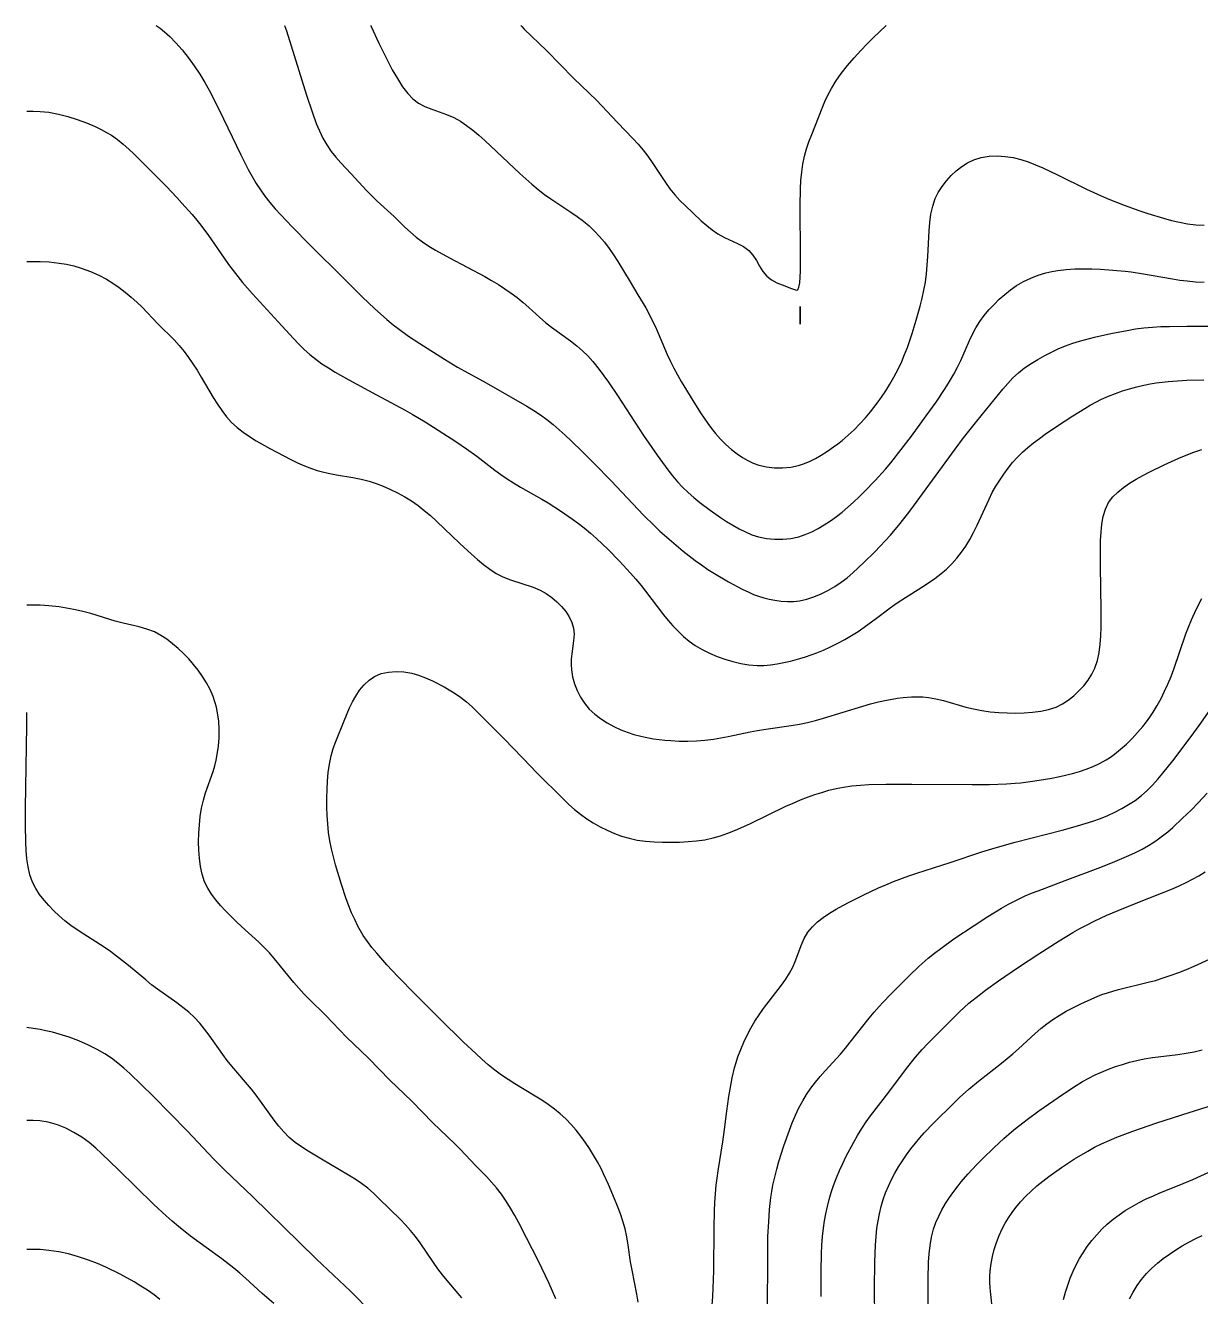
# Model space of a CAD drawing. Header units: metres. Extents: x 560466 to 562029, y 8123360 to 8125060.
# Drawn here: x 560478.4 to 560820.4, y 8124690.1 to 8125060 of the extents above; entities that cross this region are included whole.
import ezdxf

# ---------------------------------------------------------------- set-up
doc = ezdxf.new("R2010")
doc.units = ezdxf.units.M
doc.header["$MEASUREMENT"] = 0
doc.layers.add('Unknown_Line_Type', color=7, linetype='Continuous')

msp = doc.modelspace()

# ---------------------------------------------------------------- linework, layer by layer
at = {"layer": 'Unknown_Line_Type', "color": 18, "true_color": 0x000000}
for points in [[(560516.34, 8125060, 4105), (560516.71, 8125059.83, 4105), (560517.6, 8125059.2, 4105), (560518.89, 8125058.16, 4105), (560520.47, 8125056.73, 4105), (560522.2, 8125054.95, 4105), (560524.01, 8125052.89, 4105), (560525.81, 8125050.63, 4105), (560527.55, 8125048.25, 4105), (560529.2, 8125045.77, 4105), (560530.65, 8125043.37, 4105), (560531.86, 8125041.17, 4105), (560532.92, 8125039.1, 4105), (560536.03, 8125032.85, 4105), (560541.11, 8125022.38, 4105), (560543.23, 8125018.1, 4105), (560544.35, 8125016, 4105), (560545.56, 8125013.96, 4105), (560546.77, 8125012.12, 4105), (560548.07, 8125010.34, 4105), (560549.55, 8125008.48, 4105), (560551.11, 8125006.67, 4105), (560552.72, 8125004.89, 4105), (560556.03, 8125001.41, 4105), (560561.11, 8124996.26, 4105), (560571.36, 8124986.04, 4105), (560576.52, 8124980.96, 4105), (560580, 8124977.64, 4105), (560583.57, 8124974.43, 4105), (560585.42, 8124972.9, 4105), (560586.89, 8124971.76, 4105), (560589.92, 8124969.58, 4105), (560593.19, 8124967.41, 4105), (560600.39, 8124962.84, 4105), (560604.15, 8124960.54, 4105), (560606.23, 8124959.38, 4105), (560612.53, 8124955.99, 4105), (560624.3, 8124949.19, 4105), (560626.32, 8124947.97, 4105), (560628.3, 8124946.68, 4105), (560630.17, 8124945.31, 4105), (560631.97, 8124943.85, 4105), (560633.74, 8124942.33, 4105), (560635.47, 8124940.76, 4105), (560637.17, 8124939.15, 4105), (560640.54, 8124935.87, 4105), (560643.87, 8124932.53, 4105), (560648.81, 8124927.47, 4105), (560658.29, 8124917.51, 4105), (560661.44, 8124914.38, 4105), (560663.06, 8124912.86, 4105), (560666.37, 8124909.9, 4105), (560669.78, 8124907.03, 4105), (560671.52, 8124905.64, 4105), (560673.29, 8124904.3, 4105), (560675.14, 8124902.98, 4105), (560677.02, 8124901.7, 4105), (560678.94, 8124900.48, 4105), (560682.95, 8124898.11, 4105), (560686.93, 8124895.96, 4105), (560688.9, 8124895.02, 4105), (560690.29, 8124894.42, 4105), (560691.71, 8124893.9, 4105), (560693.27, 8124893.42, 4105), (560694.85, 8124893.03, 4105), (560696.45, 8124892.71, 4105), (560698.36, 8124892.46, 4105), (560700.12, 8124892.35, 4105), (560701.88, 8124892.38, 4105), (560703.62, 8124892.56, 4105), (560705.77, 8124893.01, 4105), (560707.87, 8124893.69, 4105), (560709.93, 8124894.53, 4105), (560711.94, 8124895.53, 4105), (560713.9, 8124896.67, 4105), (560715.78, 8124897.94, 4105), (560717.5, 8124899.27, 4105), (560719.15, 8124900.7, 4105), (560722.37, 8124903.72, 4105), (560725.54, 8124906.82, 4105), (560727.1, 8124908.41, 4105), (560728.63, 8124910.02, 4105), (560730.12, 8124911.67, 4105), (560732.98, 8124915.07, 4105), (560735.73, 8124918.63, 4105), (560748.91, 8124936.65, 4105), (560751.42, 8124939.99, 4105), (560755.22, 8124944.8, 4105), (560762.82, 8124954.1, 4105), (560764.26, 8124955.8, 4105), (560765.75, 8124957.42, 4105), (560767.34, 8124958.92, 4105), (560769.14, 8124960.34, 4105), (560771.06, 8124961.62, 4105), (560773.05, 8124962.81, 4105), (560775.09, 8124963.94, 4105), (560777.01, 8124964.95, 4105), (560778.97, 8124965.89, 4105), (560781.06, 8124966.79, 4105), (560783.19, 8124967.56, 4105), (560785.14, 8124968.14, 4105), (560789.47, 8124969.24, 4105), (560794.23, 8124970.31, 4105), (560799.02, 8124971.26, 4105), (560801.44, 8124971.65, 4105), (560803.86, 8124971.97, 4105), (560806.34, 8124972.19, 4105), (560808.83, 8124972.34, 4105), (560811.32, 8124972.42, 4105), (560816.33, 8124972.49, 4105), (560826.36, 8124972.47, 4105)], [(560553.84, 8125060, 4100), (560554.37, 8125058.43, 4100), (560560.21, 8125039.74, 4100), (560561.82, 8125034.83, 4100), (560563.04, 8125031.49, 4100), (560563.95, 8125029.33, 4100), (560564.97, 8125027.23, 4100), (560566.1, 8125025.22, 4100), (560567.39, 8125023.31, 4100), (560568.73, 8125021.62, 4100), (560570.18, 8125020.01, 4100), (560573.19, 8125016.84, 4100), (560577.67, 8125011.98, 4100), (560579.21, 8125010.4, 4100), (560580.8, 8125008.86, 4100), (560585.68, 8125004.37, 4100), (560588.84, 8125001.32, 4100), (560590.45, 8124999.83, 4100), (560592.12, 8124998.41, 4100), (560593.93, 8124997.05, 4100), (560595.83, 8124995.79, 4100), (560597.78, 8124994.6, 4100), (560601.81, 8124992.35, 4100), (560612.06, 8124986.91, 4100), (560614.07, 8124985.77, 4100), (560616.05, 8124984.58, 4100), (560617.93, 8124983.38, 4100), (560619.75, 8124982.11, 4100), (560621.53, 8124980.79, 4100), (560623.24, 8124979.41, 4100), (560624.89, 8124977.95, 4100), (560628.12, 8124974.99, 4100), (560629.77, 8124973.56, 4100), (560631.54, 8124972.16, 4100), (560637.03, 8124968.16, 4100), (560638.82, 8124966.78, 4100), (560640.53, 8124965.32, 4100), (560642.07, 8124963.81, 4100), (560643.51, 8124962.2, 4100), (560645.41, 8124959.83, 4100), (560646.76, 8124958, 4100), (560648.08, 8124956.13, 4100), (560650.67, 8124952.32, 4100), (560658.31, 8124940.7, 4100), (560662.22, 8124934.95, 4100), (560665.31, 8124930.7, 4100), (560666.72, 8124928.9, 4100), (560668.15, 8124927.21, 4100), (560669.65, 8124925.6, 4100), (560671.24, 8124924.05, 4100), (560672.89, 8124922.59, 4100), (560674.66, 8124921.15, 4100), (560677.66, 8124918.88, 4100), (560680.63, 8124916.8, 4100), (560682.42, 8124915.64, 4100), (560684.23, 8124914.54, 4100), (560686.07, 8124913.51, 4100), (560687.94, 8124912.58, 4100), (560689.83, 8124911.78, 4100), (560691.77, 8124911.15, 4100), (560694.08, 8124910.67, 4100), (560696.42, 8124910.44, 4100), (560698.78, 8124910.44, 4100), (560701.12, 8124910.68, 4100), (560703.42, 8124911.17, 4100), (560705.34, 8124911.81, 4100), (560707.22, 8124912.63, 4100), (560709.06, 8124913.59, 4100), (560710.87, 8124914.65, 4100), (560712.64, 8124915.81, 4100), (560714.38, 8124917.04, 4100), (560716.07, 8124918.34, 4100), (560717.76, 8124919.76, 4100), (560719.41, 8124921.24, 4100), (560721.03, 8124922.77, 4100), (560722.61, 8124924.33, 4100), (560725.7, 8124927.53, 4100), (560728.67, 8124930.84, 4100), (560730.23, 8124932.72, 4100), (560733.27, 8124936.55, 4100), (560736.23, 8124940.44, 4100), (560740.56, 8124946.34, 4100), (560743.38, 8124950.31, 4100), (560746.07, 8124954.34, 4100), (560747.35, 8124956.38, 4100), (560748.56, 8124958.46, 4100), (560749.68, 8124960.58, 4100), (560750.58, 8124962.49, 4100), (560753.1, 8124968.3, 4100), (560754, 8124970.19, 4100), (560755, 8124972.02, 4100), (560756.16, 8124973.82, 4100), (560757.43, 8124975.54, 4100), (560758.8, 8124977.2, 4100), (560760.26, 8124978.78, 4100), (560761.79, 8124980.3, 4100), (560763.39, 8124981.73, 4100), (560765.07, 8124983.07, 4100), (560766.82, 8124984.28, 4100), (560768.84, 8124985.43, 4100), (560770.94, 8124986.43, 4100), (560773.12, 8124987.27, 4100), (560775.35, 8124987.95, 4100), (560777.07, 8124988.35, 4100), (560778.82, 8124988.66, 4100), (560781.26, 8124988.95, 4100), (560783.73, 8124989.12, 4100), (560786.22, 8124989.18, 4100), (560788.71, 8124989.16, 4100), (560791.21, 8124989.06, 4100), (560794.82, 8124988.8, 4100), (560798.39, 8124988.46, 4100), (560800.16, 8124988.25, 4100), (560803.73, 8124987.74, 4100), (560812.2, 8124986.23, 4100), (560814.32, 8124985.89, 4100), (560816.44, 8124985.62, 4100), (560818.91, 8124985.4, 4100), (560821.39, 8124985.28, 4100)], [(560578.84, 8125060, 4095), (560579.04, 8125059.64, 4095), (560581.26, 8125054.81, 4095), (560583.73, 8125049.78, 4095), (560585.15, 8125047.12, 4095), (560586.64, 8125044.54, 4095), (560588.15, 8125042.17, 4095), (560589.67, 8125040.16, 4095), (560591.16, 8125038.62, 4095), (560592.76, 8125037.41, 4095), (560594.67, 8125036.41, 4095), (560596.72, 8125035.6, 4095), (560600.98, 8125034.11, 4095), (560603.07, 8125033.2, 4095), (560604.97, 8125032.13, 4095), (560606.8, 8125030.89, 4095), (560608.59, 8125029.52, 4095), (560610.35, 8125028.06, 4095), (560612.07, 8125026.53, 4095), (560615.49, 8125023.35, 4095), (560622.31, 8125016.89, 4095), (560625.81, 8125013.76, 4095), (560627.61, 8125012.27, 4095), (560629.46, 8125010.84, 4095), (560631.34, 8125009.51, 4095), (560637.09, 8125005.7, 4095), (560638.98, 8125004.4, 4095), (560640.8, 8125003.03, 4095), (560642.44, 8125001.63, 4095), (560644.01, 8125000.15, 4095), (560645.49, 8124998.58, 4095), (560646.88, 8124996.94, 4095), (560648.25, 8124995.11, 4095), (560649.53, 8124993.22, 4095), (560650.76, 8124991.27, 4095), (560654.34, 8124985.34, 4095), (560656.66, 8124981.58, 4095), (560658.91, 8124977.77, 4095), (560659.89, 8124975.96, 4095), (560660.82, 8124974.12, 4095), (560661.71, 8124972.26, 4095), (560665.19, 8124964.22, 4095), (560666.1, 8124962.23, 4095), (560667.06, 8124960.26, 4095), (560668.11, 8124958.31, 4095), (560669.21, 8124956.39, 4095), (560672.6, 8124950.81, 4095), (560674.81, 8124947.28, 4095), (560676.94, 8124944.18, 4095), (560678.07, 8124942.69, 4095), (560679.25, 8124941.24, 4095), (560680.71, 8124939.61, 4095), (560682.25, 8124938.06, 4095), (560683.86, 8124936.62, 4095), (560685.54, 8124935.3, 4095), (560687.03, 8124934.29, 4095), (560688.58, 8124933.4, 4095), (560690.18, 8124932.64, 4095), (560691.82, 8124932.03, 4095), (560694.09, 8124931.5, 4095), (560696.41, 8124931.23, 4095), (560698.75, 8124931.22, 4095), (560701.09, 8124931.44, 4095), (560703.39, 8124931.93, 4095), (560705.08, 8124932.49, 4095), (560706.73, 8124933.19, 4095), (560708.36, 8124934, 4095), (560709.95, 8124934.91, 4095), (560711.8, 8124936.08, 4095), (560713.6, 8124937.33, 4095), (560714.85, 8124938.25, 4095), (560716.06, 8124939.2, 4095), (560717.85, 8124940.72, 4095), (560719.58, 8124942.33, 4095), (560721.23, 8124944.01, 4095), (560722.83, 8124945.75, 4095), (560724.34, 8124947.55, 4095), (560726.22, 8124950.02, 4095), (560727.5, 8124951.84, 4095), (560728.74, 8124953.68, 4095), (560729.95, 8124955.62, 4095), (560731.1, 8124957.59, 4095), (560732.48, 8124960.19, 4095), (560733.41, 8124962.17, 4095), (560734.26, 8124964.18, 4095), (560735.05, 8124966.23, 4095), (560736.47, 8124970.38, 4095), (560737.62, 8124974.22, 4095), (560738.73, 8124978.28, 4095), (560739.33, 8124980.6, 4095), (560739.86, 8124982.93, 4095), (560740.3, 8124985.28, 4095), (560740.62, 8124987.75, 4095), (560740.84, 8124990.24, 4095), (560740.99, 8124992.74, 4095), (560741.38, 8125000.22, 4095), (560741.59, 8125002.67, 4095), (560741.92, 8125005.06, 4095), (560742.41, 8125007.38, 4095), (560743.15, 8125009.59, 4095), (560744.04, 8125011.42, 4095), (560745.14, 8125013.15, 4095), (560746.4, 8125014.77, 4095), (560747.79, 8125016.29, 4095), (560749.29, 8125017.69, 4095), (560750.89, 8125018.95, 4095), (560752.58, 8125020.04, 4095), (560754.38, 8125020.9, 4095), (560756.54, 8125021.56, 4095), (560758.81, 8125021.92, 4095), (560761.13, 8125022.03, 4095), (560763.49, 8125021.9, 4095), (560765.85, 8125021.55, 4095), (560768.02, 8125020.99, 4095), (560770.19, 8125020.27, 4095), (560772.33, 8125019.44, 4095), (560774.47, 8125018.51, 4095), (560778.71, 8125016.51, 4095), (560787.18, 8125012.36, 4095), (560791.45, 8125010.39, 4095), (560793.68, 8125009.45, 4095), (560798.18, 8125007.69, 4095), (560802.71, 8125006.06, 4095), (560804.99, 8125005.29, 4095), (560809.57, 8125003.87, 4095), (560811.88, 8125003.24, 4095), (560814.19, 8125002.71, 4095), (560816.52, 8125002.28, 4095), (560818.97, 8125002, 4095), (560821.42, 8125001.86, 4095)], [(560622.59, 8125060, 4090), (560622.82, 8125059.7, 4090), (560623.55, 8125058.92, 4090), (560630, 8125052.69, 4090), (560638.04, 8125044.53, 4090), (560644.59, 8125038.2, 4090), (560650.69, 8125031.79, 4090), (560655.29, 8125027.04, 4090), (560656.76, 8125025.4, 4090), (560658.16, 8125023.7, 4090), (560659.49, 8125021.94, 4090), (560660.8, 8125020.06, 4090), (560664.63, 8125014.33, 4090), (560665.96, 8125012.48, 4090), (560667.37, 8125010.71, 4090), (560668.83, 8125009.09, 4090), (560670.37, 8125007.55, 4090), (560675.09, 8125003.14, 4090), (560676.66, 8125001.76, 4090), (560678.26, 8125000.47, 4090), (560679.91, 8124999.34, 4090), (560681.81, 8124998.31, 4090), (560685.63, 8124996.57, 4090), (560687.37, 8124995.63, 4090), (560688.88, 8124994.51, 4090), (560690.09, 8124993.11, 4090), (560691.1, 8124991.54, 4090), (560692.03, 8124989.9, 4090), (560693, 8124988.34, 4090), (560694.14, 8124986.98, 4090), (560695.52, 8124985.92, 4090), (560697.06, 8124985.1, 4090), (560698.63, 8124984.46, 4090), (560701.37, 8124983.45, 4090), (560702.16, 8124983.1, 4090), (560702.74, 8124982.92, 4090), (560703.17, 8124983.07, 4090), (560703.51, 8124983.81, 4090), (560703.73, 8124985.06, 4090), (560703.86, 8124986.7, 4090), (560703.93, 8124988.61, 4090), (560703.97, 8124992.95, 4090), (560703.87, 8125007.53, 4090), (560703.97, 8125012.44, 4090), (560704.09, 8125014.88, 4090), (560704.3, 8125017.29, 4090), (560704.62, 8125019.66, 4090), (560705.09, 8125021.99, 4090), (560705.7, 8125024.09, 4090), (560706.42, 8125026.16, 4090), (560707.22, 8125028.22, 4090), (560710.26, 8125035.95, 4090), (560711.05, 8125037.82, 4090), (560711.9, 8125039.66, 4090), (560712.93, 8125041.64, 4090), (560714.24, 8125043.75, 4090), (560715.83, 8125046.01, 4090), (560717.63, 8125048.31, 4090), (560719.53, 8125050.54, 4090), (560721.47, 8125052.67, 4090), (560723.37, 8125054.65, 4090), (560725.11, 8125056.4, 4090), (560728.84, 8125060, 4090)], [(560478.84, 8125035, 4110), (560479.33, 8125035.04, 4110), (560480.66, 8125035.05, 4110), (560482.67, 8125034.96, 4110), (560485.19, 8125034.71, 4110), (560488.04, 8125034.22, 4110), (560490.75, 8125033.54, 4110), (560493.49, 8125032.66, 4110), (560496.16, 8125031.64, 4110), (560498.68, 8125030.55, 4110), (560500.44, 8125029.72, 4110), (560502, 8125028.88, 4110), (560503.42, 8125028.02, 4110), (560505.2, 8125026.79, 4110), (560506.9, 8125025.44, 4110), (560508.52, 8125024, 4110), (560510.1, 8125022.49, 4110), (560516.37, 8125016.27, 4110), (560519.46, 8125013.15, 4110), (560522.47, 8125009.95, 4110), (560523.96, 8125008.3, 4110), (560526.89, 8125004.99, 4110), (560528.31, 8125003.3, 4110), (560529.47, 8125001.85, 4110), (560531.68, 8124998.85, 4110), (560536.21, 8124992.22, 4110), (560537.5, 8124990.43, 4110), (560540.21, 8124986.92, 4110), (560541.61, 8124985.21, 4110), (560544.51, 8124981.89, 4110), (560551.96, 8124973.78, 4110), (560556.41, 8124968.84, 4110), (560557.93, 8124967.23, 4110), (560559.51, 8124965.69, 4110), (560561.18, 8124964.23, 4110), (560562.91, 8124962.86, 4110), (560564.71, 8124961.56, 4110), (560566.57, 8124960.33, 4110), (560568.53, 8124959.12, 4110), (560572.55, 8124956.83, 4110), (560580.61, 8124952.45, 4110), (560588.91, 8124948.06, 4110), (560590.99, 8124946.9, 4110), (560594.76, 8124944.61, 4110), (560603.68, 8124938.91, 4110), (560606.77, 8124936.82, 4110), (560609.79, 8124934.63, 4110), (560614.99, 8124930.61, 4110), (560616.74, 8124929.31, 4110), (560618.55, 8124928.04, 4110), (560620.4, 8124926.84, 4110), (560622.44, 8124925.62, 4110), (560628.67, 8124922.13, 4110), (560630.51, 8124921.04, 4110), (560634.12, 8124918.76, 4110), (560637.63, 8124916.34, 4110), (560639.35, 8124915.08, 4110), (560641.03, 8124913.76, 4110), (560642.82, 8124912.25, 4110), (560644.57, 8124910.68, 4110), (560647.98, 8124907.44, 4110), (560651.28, 8124904.08, 4110), (560654.49, 8124900.61, 4110), (560656.04, 8124898.84, 4110), (560657.55, 8124897.02, 4110), (560658.88, 8124895.34, 4110), (560664.09, 8124888.51, 4110), (560665.43, 8124886.85, 4110), (560666.82, 8124885.24, 4110), (560668.32, 8124883.67, 4110), (560669.89, 8124882.18, 4110), (560671.54, 8124880.8, 4110), (560673.28, 8124879.55, 4110), (560675.34, 8124878.33, 4110), (560677.49, 8124877.27, 4110), (560679.71, 8124876.34, 4110), (560681.98, 8124875.53, 4110), (560684.28, 8124874.84, 4110), (560686.61, 8124874.28, 4110), (560688.96, 8124873.89, 4110), (560691.32, 8124873.7, 4110), (560693.26, 8124873.73, 4110), (560695.21, 8124873.91, 4110), (560697.16, 8124874.19, 4110), (560699.1, 8124874.56, 4110), (560701.04, 8124875, 4110), (560703.72, 8124875.71, 4110), (560705.41, 8124876.23, 4110), (560707.08, 8124876.81, 4110), (560708.74, 8124877.43, 4110), (560710.61, 8124878.19, 4110), (560712.72, 8124879.14, 4110), (560714.8, 8124880.18, 4110), (560716.83, 8124881.29, 4110), (560718.83, 8124882.47, 4110), (560720.69, 8124883.66, 4110), (560722.51, 8124884.91, 4110), (560726.11, 8124887.54, 4110), (560729.64, 8124890.22, 4110), (560731.51, 8124891.54, 4110), (560733.44, 8124892.79, 4110), (560739.29, 8124896.47, 4110), (560741.21, 8124897.73, 4110), (560743.02, 8124899.01, 4110), (560744.76, 8124900.36, 4110), (560746.43, 8124901.78, 4110), (560748, 8124903.3, 4110), (560749.46, 8124904.94, 4110), (560750.8, 8124906.67, 4110), (560752.04, 8124908.48, 4110), (560753.19, 8124910.37, 4110), (560754.31, 8124912.45, 4110), (560755.36, 8124914.58, 4110), (560758.81, 8124922.16, 4110), (560759.77, 8124924.04, 4110), (560760.81, 8124925.88, 4110), (560761.92, 8124927.68, 4110), (560763.09, 8124929.44, 4110), (560764.33, 8124931.14, 4110), (560765.65, 8124932.78, 4110), (560767.05, 8124934.34, 4110), (560768.55, 8124935.81, 4110), (560770.14, 8124937.2, 4110), (560771.78, 8124938.54, 4110), (560773.47, 8124939.83, 4110), (560775.19, 8124941.08, 4110), (560778.71, 8124943.5, 4110), (560783.17, 8124946.4, 4110), (560786.64, 8124948.55, 4110), (560788.26, 8124949.48, 4110), (560789.9, 8124950.37, 4110), (560791.56, 8124951.2, 4110), (560793.55, 8124952.08, 4110), (560795.57, 8124952.89, 4110), (560797.61, 8124953.62, 4110), (560799.69, 8124954.27, 4110), (560801.78, 8124954.86, 4110), (560803.9, 8124955.35, 4110), (560805.66, 8124955.7, 4110), (560807.43, 8124955.97, 4110), (560810.96, 8124956.37, 4110), (560816.32, 8124956.72, 4110), (560821.32, 8124956.85, 4110)], [(560478.84, 8124991.25, 4115), (560480.66, 8124991.31, 4115), (560482.71, 8124991.29, 4115), (560485.28, 8124991.15, 4115), (560488.2, 8124990.83, 4115), (560490.33, 8124990.47, 4115), (560492.49, 8124989.99, 4115), (560494.63, 8124989.39, 4115), (560497.32, 8124988.43, 4115), (560499.8, 8124987.33, 4115), (560501.96, 8124986.15, 4115), (560503.84, 8124984.95, 4115), (560505.66, 8124983.68, 4115), (560507.44, 8124982.35, 4115), (560509.16, 8124980.96, 4115), (560510.82, 8124979.5, 4115), (560512.4, 8124977.96, 4115), (560516.99, 8124973.16, 4115), (560521.66, 8124968.45, 4115), (560523.15, 8124966.82, 4115), (560524.56, 8124965.11, 4115), (560525.89, 8124963.34, 4115), (560527.16, 8124961.51, 4115), (560528.37, 8124959.64, 4115), (560529.57, 8124957.67, 4115), (560533.07, 8124951.71, 4115), (560534.28, 8124949.77, 4115), (560535.54, 8124947.9, 4115), (560536.89, 8124946.12, 4115), (560538.37, 8124944.47, 4115), (560540, 8124942.97, 4115), (560541.77, 8124941.6, 4115), (560543.63, 8124940.33, 4115), (560545.55, 8124939.12, 4115), (560549.54, 8124936.86, 4115), (560555.6, 8124933.7, 4115), (560557.6, 8124932.73, 4115), (560559.62, 8124931.83, 4115), (560561.67, 8124931.03, 4115), (560563.26, 8124930.5, 4115), (560564.88, 8124930.05, 4115), (560566.51, 8124929.66, 4115), (560568.91, 8124929.19, 4115), (560573.72, 8124928.4, 4115), (560576.1, 8124927.94, 4115), (560578.44, 8124927.35, 4115), (560580.48, 8124926.68, 4115), (560582.48, 8124925.89, 4115), (560584.62, 8124924.96, 4115), (560586.73, 8124923.95, 4115), (560588.79, 8124922.84, 4115), (560590.79, 8124921.62, 4115), (560592.67, 8124920.29, 4115), (560594.48, 8124918.85, 4115), (560596.25, 8124917.33, 4115), (560597.99, 8124915.76, 4115), (560604.79, 8124909.27, 4115), (560608.22, 8124906.08, 4115), (560609.96, 8124904.56, 4115), (560611.73, 8124903.11, 4115), (560613.55, 8124901.76, 4115), (560615.42, 8124900.54, 4115), (560617.36, 8124899.51, 4115), (560619.52, 8124898.63, 4115), (560626.13, 8124896.51, 4115), (560628.23, 8124895.63, 4115), (560629.96, 8124894.66, 4115), (560631.58, 8124893.52, 4115), (560633.08, 8124892.25, 4115), (560634.44, 8124890.88, 4115), (560635.65, 8124889.41, 4115), (560636.67, 8124887.87, 4115), (560637.45, 8124886.26, 4115), (560637.92, 8124884.58, 4115), (560638.05, 8124882.79, 4115), (560637.92, 8124880.94, 4115), (560637.39, 8124877.08, 4115), (560637.25, 8124875.56, 4115), (560637.21, 8124874.03, 4115), (560637.28, 8124872.49, 4115), (560637.62, 8124870.42, 4115), (560638.2, 8124868.39, 4115), (560638.99, 8124866.41, 4115), (560639.97, 8124864.51, 4115), (560641.13, 8124862.71, 4115), (560642.49, 8124861.05, 4115), (560644.06, 8124859.57, 4115), (560645.8, 8124858.25, 4115), (560647.68, 8124857.06, 4115), (560649.65, 8124855.98, 4115), (560651.7, 8124855.03, 4115), (560653.82, 8124854.2, 4115), (560655.43, 8124853.67, 4115), (560657.06, 8124853.22, 4115), (560658.72, 8124852.84, 4115), (560661.16, 8124852.41, 4115), (560664.49, 8124851.99, 4115), (560666.17, 8124851.85, 4115), (560668.67, 8124851.73, 4115), (560671.16, 8124851.72, 4115), (560673.65, 8124851.8, 4115), (560676.14, 8124851.98, 4115), (560678.6, 8124852.27, 4115), (560680.76, 8124852.63, 4115), (560682.9, 8124853.05, 4115), (560689.31, 8124854.43, 4115), (560691.45, 8124854.84, 4115), (560693.9, 8124855.22, 4115), (560701.26, 8124856.23, 4115), (560703.7, 8124856.66, 4115), (560706.03, 8124857.16, 4115), (560708.33, 8124857.74, 4115), (560710.63, 8124858.37, 4115), (560722.07, 8124861.87, 4115), (560724.36, 8124862.52, 4115), (560726.65, 8124863.12, 4115), (560728.96, 8124863.65, 4115), (560730.58, 8124863.95, 4115), (560732.22, 8124864.2, 4115), (560733.85, 8124864.4, 4115), (560736.25, 8124864.57, 4115), (560737.9, 8124864.61, 4115), (560739.54, 8124864.57, 4115), (560741.17, 8124864.43, 4115), (560743.35, 8124864.06, 4115), (560745.53, 8124863.53, 4115), (560752.07, 8124861.62, 4115), (560754.29, 8124861.06, 4115), (560756.71, 8124860.61, 4115), (560759.15, 8124860.28, 4115), (560761.62, 8124860.06, 4115), (560764.1, 8124859.93, 4115), (560766.57, 8124859.89, 4115), (560769.03, 8124859.94, 4115), (560771.46, 8124860.1, 4115), (560773.84, 8124860.4, 4115), (560776.14, 8124860.88, 4115), (560778.33, 8124861.62, 4115), (560780.14, 8124862.53, 4115), (560781.85, 8124863.64, 4115), (560783.46, 8124864.91, 4115), (560784.96, 8124866.31, 4115), (560786.36, 8124867.83, 4115), (560787.62, 8124869.45, 4115), (560788.72, 8124871.17, 4115), (560789.62, 8124872.99, 4115), (560790.35, 8124875.19, 4115), (560790.84, 8124877.51, 4115), (560791.15, 8124879.9, 4115), (560791.33, 8124882.36, 4115), (560791.42, 8124884.84, 4115), (560791.45, 8124889.89, 4115), (560791.21, 8124902.59, 4115), (560791.2, 8124907.6, 4115), (560791.26, 8124910.07, 4115), (560791.4, 8124912.49, 4115), (560791.65, 8124914.84, 4115), (560792.06, 8124917.1, 4115), (560792.68, 8124919.22, 4115), (560793.6, 8124921.16, 4115), (560794.79, 8124922.76, 4115), (560796.25, 8124924.19, 4115), (560797.9, 8124925.51, 4115), (560799.7, 8124926.74, 4115), (560801.6, 8124927.9, 4115), (560803.58, 8124929.01, 4115), (560805.61, 8124930.08, 4115), (560809.78, 8124932.13, 4115), (560814.04, 8124934.04, 4115), (560816.19, 8124934.94, 4115), (560818.44, 8124935.79, 4115), (560820.71, 8124936.58, 4115)], [(560703.84, 8124978.24, 4090), (560703.84, 8124973.01, 4090), (560703.84, 8124978.24, 4090)], [(560656.69, 8124688.46, 4120), (560656.3, 8124690.78, 4120), (560654.92, 8124697.72, 4120), (560654.53, 8124700.14, 4120), (560653.82, 8124705.01, 4120), (560653.41, 8124707.42, 4120), (560652.89, 8124709.81, 4120), (560652.27, 8124712.01, 4120), (560651.54, 8124714.17, 4120), (560650.73, 8124716.32, 4120), (560649.87, 8124718.46, 4120), (560648.06, 8124722.7, 4120), (560646.66, 8124725.81, 4120), (560645.92, 8124727.33, 4120), (560644.88, 8124729.3, 4120), (560643.75, 8124731.22, 4120), (560642.57, 8124733.11, 4120), (560641.32, 8124734.95, 4120), (560640.02, 8124736.75, 4120), (560638.65, 8124738.49, 4120), (560637.21, 8124740.17, 4120), (560635.68, 8124741.75, 4120), (560634.05, 8124743.23, 4120), (560632.32, 8124744.61, 4120), (560630.53, 8124745.92, 4120), (560628.69, 8124747.17, 4120), (560626.73, 8124748.4, 4120), (560620.79, 8124751.99, 4120), (560618.84, 8124753.22, 4120), (560616.94, 8124754.53, 4120), (560615, 8124755.99, 4120), (560613.11, 8124757.53, 4120), (560611.27, 8124759.13, 4120), (560609.46, 8124760.77, 4120), (560605.89, 8124764.14, 4120), (560598.87, 8124771.02, 4120), (560591.9, 8124777.96, 4120), (560586.74, 8124783.22, 4120), (560583.57, 8124786.65, 4120), (560580.64, 8124789.95, 4120), (560579.23, 8124791.64, 4120), (560577.91, 8124793.38, 4120), (560576.69, 8124795.18, 4120), (560575.9, 8124796.49, 4120), (560575.17, 8124797.83, 4120), (560574.22, 8124799.77, 4120), (560573.34, 8124801.75, 4120), (560572.53, 8124803.77, 4120), (560571.77, 8124805.82, 4120), (560570.38, 8124809.97, 4120), (560568.67, 8124815.73, 4120), (560568.03, 8124818.03, 4120), (560567.46, 8124820.35, 4120), (560566.98, 8124822.69, 4120), (560566.62, 8124825.14, 4120), (560566.37, 8124827.62, 4120), (560566.22, 8124830.11, 4120), (560566.14, 8124832.61, 4120), (560566.13, 8124835.1, 4120), (560566.18, 8124837.6, 4120), (560566.31, 8124840.09, 4120), (560566.53, 8124842.56, 4120), (560566.88, 8124845, 4120), (560567.39, 8124847.4, 4120), (560568.01, 8124849.52, 4120), (560568.75, 8124851.6, 4120), (560571.16, 8124857.63, 4120), (560572.73, 8124861.35, 4120), (560573.58, 8124863.13, 4120), (560574.52, 8124864.84, 4120), (560575.67, 8124866.57, 4120), (560576.96, 8124868.12, 4120), (560578.4, 8124869.47, 4120), (560579.99, 8124870.54, 4120), (560581.95, 8124871.35, 4120), (560584.07, 8124871.81, 4120), (560586.28, 8124871.98, 4120), (560588.55, 8124871.87, 4120), (560590.81, 8124871.48, 4120), (560592.84, 8124870.89, 4120), (560594.84, 8124870.12, 4120), (560596.82, 8124869.23, 4120), (560600.28, 8124867.48, 4120), (560601.75, 8124866.66, 4120), (560603.19, 8124865.79, 4120), (560604.99, 8124864.54, 4120), (560606.72, 8124863.18, 4120), (560608.37, 8124861.71, 4120), (560609.97, 8124860.17, 4120), (560617.83, 8124852.25, 4120), (560625.53, 8124844.19, 4120), (560627.1, 8124842.59, 4120), (560634.97, 8124834.79, 4120), (560636.58, 8124833.27, 4120), (560638.23, 8124831.8, 4120), (560639.95, 8124830.42, 4120), (560641.73, 8124829.14, 4120), (560643.66, 8124827.91, 4120), (560645.65, 8124826.78, 4120), (560647.69, 8124825.76, 4120), (560649.78, 8124824.84, 4120), (560651.91, 8124824.05, 4120), (560654.08, 8124823.42, 4120), (560656.46, 8124822.92, 4120), (560658.89, 8124822.6, 4120), (560661.34, 8124822.4, 4120), (560663.81, 8124822.29, 4120), (560666.28, 8124822.27, 4120), (560668.76, 8124822.32, 4120), (560671.23, 8124822.45, 4120), (560673.68, 8124822.68, 4120), (560676.11, 8124823.02, 4120), (560678.5, 8124823.52, 4120), (560680.69, 8124824.15, 4120), (560682.85, 8124824.91, 4120), (560684.99, 8124825.77, 4120), (560689.22, 8124827.68, 4120), (560699.73, 8124832.74, 4120), (560701.85, 8124833.69, 4120), (560703.99, 8124834.6, 4120), (560706.03, 8124835.39, 4120), (560708.08, 8124836.13, 4120), (560710.15, 8124836.79, 4120), (560712.24, 8124837.39, 4120), (560714.35, 8124837.91, 4120), (560716.47, 8124838.34, 4120), (560718.91, 8124838.69, 4120), (560721.37, 8124838.92, 4120), (560723.85, 8124839.07, 4120), (560728.83, 8124839.22, 4120), (560736.33, 8124839.23, 4120), (560753.88, 8124839.1, 4120), (560758.9, 8124839.13, 4120), (560763.9, 8124839.29, 4120), (560766.4, 8124839.45, 4120), (560768.08, 8124839.6, 4120), (560771.44, 8124840.01, 4120), (560773.44, 8124840.3, 4120), (560777.11, 8124840.93, 4120), (560778.94, 8124841.29, 4120), (560781.02, 8124841.76, 4120), (560783.08, 8124842.29, 4120), (560785.12, 8124842.88, 4120), (560787.12, 8124843.55, 4120), (560789.08, 8124844.31, 4120), (560790.98, 8124845.19, 4120), (560792.9, 8124846.26, 4120), (560794.11, 8124847.04, 4120), (560795.28, 8124847.88, 4120), (560797.08, 8124849.32, 4120), (560798.81, 8124850.86, 4120), (560800.46, 8124852.48, 4120), (560802.05, 8124854.18, 4120), (560803.56, 8124855.96, 4120), (560804.61, 8124857.31, 4120), (560805.61, 8124858.71, 4120), (560806.56, 8124860.14, 4120), (560807.76, 8124862.12, 4120), (560808.87, 8124864.15, 4120), (560809.91, 8124866.23, 4120), (560810.88, 8124868.33, 4120), (560811.79, 8124870.47, 4120), (560812.62, 8124872.64, 4120), (560816.12, 8124882.94, 4120), (560816.82, 8124884.83, 4120), (560817.7, 8124886.98, 4120), (560818.65, 8124889.1, 4120), (560819.66, 8124891.19, 4120), (560820.73, 8124893.24, 4120)], [(560632.76, 8124689.39, 4115), (560631.79, 8124691.64, 4115), (560630.78, 8124693.88, 4115), (560627.58, 8124700.54, 4115), (560624.25, 8124707.15, 4115), (560621.96, 8124711.51, 4115), (560620.78, 8124713.65, 4115), (560619.56, 8124715.76, 4115), (560618.29, 8124717.82, 4115), (560616.94, 8124719.82, 4115), (560615.48, 8124721.73, 4115), (560614.05, 8124723.38, 4115), (560612.54, 8124724.97, 4115), (560609.46, 8124728.11, 4115), (560604.92, 8124732.93, 4115), (560603.38, 8124734.52, 4115), (560596.96, 8124740.6, 4115), (560590.82, 8124746.97, 4115), (560584.41, 8124753.06, 4115), (560578.28, 8124759.43, 4115), (560571.88, 8124765.54, 4115), (560565.77, 8124771.94, 4115), (560561.01, 8124776.57, 4115), (560559.47, 8124778.16, 4115), (560557.98, 8124779.8, 4115), (560556.54, 8124781.49, 4115), (560550.89, 8124788.39, 4115), (560549.42, 8124790.07, 4115), (560547.89, 8124791.69, 4115), (560546.29, 8124793.24, 4115), (560541.31, 8124797.72, 4115), (560539.71, 8124799.21, 4115), (560538.15, 8124800.73, 4115), (560536.63, 8124802.29, 4115), (560535.19, 8124803.88, 4115), (560533.83, 8124805.51, 4115), (560532.58, 8124807.19, 4115), (560531.48, 8124808.94, 4115), (560530.57, 8124810.77, 4115), (560529.83, 8124812.96, 4115), (560529.34, 8124815.25, 4115), (560529.03, 8124817.6, 4115), (560528.87, 8124820.01, 4115), (560528.82, 8124822.44, 4115), (560528.88, 8124824.88, 4115), (560529.03, 8124827.33, 4115), (560529.29, 8124829.76, 4115), (560529.67, 8124832.18, 4115), (560530.21, 8124834.55, 4115), (560530.85, 8124836.66, 4115), (560533.03, 8124842.91, 4115), (560533.5, 8124844.53, 4115), (560533.91, 8124846.16, 4115), (560534.24, 8124847.81, 4115), (560534.58, 8124850.24, 4115), (560534.76, 8124852.68, 4115), (560534.79, 8124855.12, 4115), (560534.66, 8124857.55, 4115), (560534.34, 8124859.95, 4115), (560534.01, 8124861.58, 4115), (560533.57, 8124863.18, 4115), (560533.03, 8124864.74, 4115), (560532.16, 8124866.74, 4115), (560531.14, 8124868.67, 4115), (560529.98, 8124870.54, 4115), (560528.71, 8124872.34, 4115), (560527.36, 8124874.02, 4115), (560525.92, 8124875.64, 4115), (560524.41, 8124877.19, 4115), (560522.85, 8124878.67, 4115), (560521.22, 8124880.06, 4115), (560519.54, 8124881.35, 4115), (560517.79, 8124882.49, 4115), (560515.96, 8124883.47, 4115), (560513.78, 8124884.32, 4115), (560511.51, 8124884.98, 4115), (560506.85, 8124886.06, 4115), (560504.51, 8124886.65, 4115), (560497.49, 8124888.82, 4115), (560494.71, 8124889.56, 4115), (560492.52, 8124890.05, 4115), (560490.33, 8124890.45, 4115), (560488.19, 8124890.77, 4115), (560485.25, 8124891.07, 4115), (560482.68, 8124891.23, 4115), (560480.65, 8124891.28, 4115), (560478.84, 8124891.25, 4115)], [(560678.21, 8124687.59, 4125), (560678.43, 8124690.06, 4125), (560678.57, 8124692.53, 4125), (560678.74, 8124697.51, 4125), (560678.86, 8124710, 4125), (560678.97, 8124714.99, 4125), (560679.07, 8124717.48, 4125), (560679.22, 8124719.96, 4125), (560679.44, 8124722.44, 4125), (560679.71, 8124724.56, 4125), (560680.02, 8124726.67, 4125), (560681.39, 8124735.12, 4125), (560681.88, 8124738.67, 4125), (560682.5, 8124743.98, 4125), (560683.1, 8124748.27, 4125), (560683.45, 8124750.4, 4125), (560684.07, 8124753.73, 4125), (560684.74, 8124756.59, 4125), (560685.21, 8124758.22, 4125), (560685.73, 8124759.83, 4125), (560686.54, 8124761.98, 4125), (560687.45, 8124764.08, 4125), (560688.45, 8124766.15, 4125), (560689.53, 8124768.18, 4125), (560690.69, 8124770.17, 4125), (560691.92, 8124772.09, 4125), (560693.18, 8124773.86, 4125), (560698.42, 8124780.69, 4125), (560699.64, 8124782.4, 4125), (560700.75, 8124784.15, 4125), (560701.73, 8124785.95, 4125), (560702.63, 8124788.04, 4125), (560704.19, 8124792.26, 4125), (560705.05, 8124794.28, 4125), (560706.13, 8124796.14, 4125), (560707.4, 8124797.7, 4125), (560708.91, 8124799.11, 4125), (560710.58, 8124800.41, 4125), (560712.39, 8124801.62, 4125), (560714.29, 8124802.78, 4125), (560716.26, 8124803.88, 4125), (560718.27, 8124804.95, 4125), (560722.41, 8124807.01, 4125), (560726.63, 8124808.97, 4125), (560728.77, 8124809.9, 4125), (560731, 8124810.81, 4125), (560735.5, 8124812.52, 4125), (560737.78, 8124813.3, 4125), (560747.5, 8124816.42, 4125), (560756.71, 8124819.46, 4125), (560760.58, 8124820.66, 4125), (560766.42, 8124822.31, 4125), (560780.07, 8124825.8, 4125), (560784.59, 8124827.02, 4125), (560786.83, 8124827.69, 4125), (560789.05, 8124828.4, 4125), (560791.23, 8124829.19, 4125), (560793.35, 8124830.07, 4125), (560795.43, 8124831.03, 4125), (560797.46, 8124832.09, 4125), (560799.43, 8124833.23, 4125), (560801.32, 8124834.47, 4125), (560803.13, 8124835.84, 4125), (560804.81, 8124837.33, 4125), (560806.4, 8124838.93, 4125), (560807.93, 8124840.62, 4125), (560809.41, 8124842.36, 4125), (560812.28, 8124845.96, 4125), (560817.66, 8124853.07, 4125), (560820, 8124856.25, 4125), (560825.22, 8124863.68, 4125)], [(560605.42, 8124689.7, 4110), (560601.17, 8124694.7, 4110), (560599.78, 8124696.39, 4110), (560598.45, 8124698.12, 4110), (560597.11, 8124699.98, 4110), (560593.23, 8124705.66, 4110), (560591.9, 8124707.5, 4110), (560590.49, 8124709.27, 4110), (560589.03, 8124710.9, 4110), (560587.51, 8124712.47, 4110), (560581.27, 8124718.64, 4110), (560579.68, 8124720.14, 4110), (560578.02, 8124721.56, 4110), (560576.22, 8124722.93, 4110), (560574.34, 8124724.21, 4110), (560572.4, 8124725.42, 4110), (560564.57, 8124730.03, 4110), (560560.7, 8124732.37, 4110), (560558.75, 8124733.61, 4110), (560556.88, 8124734.93, 4110), (560555.14, 8124736.39, 4110), (560553.6, 8124737.96, 4110), (560552.18, 8124739.66, 4110), (560550.83, 8124741.44, 4110), (560546.85, 8124746.97, 4110), (560545.52, 8124748.69, 4110), (560544.15, 8124750.38, 4110), (560538.52, 8124757.08, 4110), (560537.15, 8124758.78, 4110), (560535.82, 8124760.5, 4110), (560531.87, 8124766.09, 4110), (560530.54, 8124767.91, 4110), (560529.14, 8124769.66, 4110), (560527.64, 8124771.3, 4110), (560526, 8124772.8, 4110), (560524.26, 8124774.2, 4110), (560522.44, 8124775.54, 4110), (560516.86, 8124779.49, 4110), (560515.13, 8124780.82, 4110), (560513.43, 8124782.19, 4110), (560508.38, 8124786.41, 4110), (560504.96, 8124789.16, 4110), (560503.19, 8124790.46, 4110), (560501.28, 8124791.77, 4110), (560495.42, 8124795.5, 4110), (560493.49, 8124796.77, 4110), (560491.61, 8124798.09, 4110), (560489.9, 8124799.43, 4110), (560488.27, 8124800.85, 4110), (560486.7, 8124802.32, 4110), (560485.21, 8124803.86, 4110), (560483.82, 8124805.45, 4110), (560482.54, 8124807.1, 4110), (560481.42, 8124808.83, 4110), (560480.49, 8124810.64, 4110), (560479.73, 8124812.82, 4110), (560479.2, 8124815.1, 4110), (560478.86, 8124817.46, 4110), (560478.64, 8124819.87, 4110), (560478.51, 8124822.32, 4110), (560478.41, 8124827.29, 4110), (560478.44, 8124832.31, 4110), (560478.82, 8124856.17, 4110), (560478.84, 8124860, 4110)], [(560694.33, 8124685.01, 4130), (560694.4, 8124702.52, 4130), (560694.49, 8124707.52, 4130), (560694.69, 8124711.81, 4130), (560694.96, 8124715.38, 4130), (560695.13, 8124717.14, 4130), (560695.34, 8124718.91, 4130), (560695.61, 8124720.68, 4130), (560695.94, 8124722.45, 4130), (560696.45, 8124724.78, 4130), (560697.04, 8124727.09, 4130), (560697.69, 8124729.38, 4130), (560699.12, 8124733.94, 4130), (560700.71, 8124738.44, 4130), (560701.57, 8124740.65, 4130), (560702.49, 8124742.83, 4130), (560703.49, 8124744.97, 4130), (560704.59, 8124747.04, 4130), (560705.74, 8124748.9, 4130), (560706.98, 8124750.69, 4130), (560708.3, 8124752.43, 4130), (560709.69, 8124754.12, 4130), (560711.15, 8124755.76, 4130), (560715.59, 8124760.63, 4130), (560717.04, 8124762.34, 4130), (560718.44, 8124764.08, 4130), (560723.96, 8124771.12, 4130), (560725.38, 8124772.84, 4130), (560726.85, 8124774.52, 4130), (560727.86, 8124775.6, 4130), (560730.26, 8124778.05, 4130), (560735.79, 8124783.58, 4130), (560738.24, 8124785.99, 4130), (560739.33, 8124787, 4130), (560741.1, 8124788.52, 4130), (560742.92, 8124789.98, 4130), (560744.79, 8124791.4, 4130), (560748.61, 8124794.14, 4130), (560754.47, 8124798.09, 4130), (560758.44, 8124800.64, 4130), (560762.46, 8124803.09, 4130), (560764.5, 8124804.24, 4130), (560766.57, 8124805.34, 4130), (560767.96, 8124806.02, 4130), (560769.36, 8124806.66, 4130), (560771.21, 8124807.44, 4130), (560773.08, 8124808.17, 4130), (560780.97, 8124811.1, 4130), (560791.37, 8124815.03, 4130), (560795.45, 8124816.65, 4130), (560799.47, 8124818.38, 4130), (560801.44, 8124819.31, 4130), (560803.37, 8124820.3, 4130), (560805.25, 8124821.37, 4130), (560806.5, 8124822.15, 4130), (560807.71, 8124822.97, 4130), (560809.28, 8124824.12, 4130), (560810.8, 8124825.33, 4130), (560812.28, 8124826.59, 4130), (560815.14, 8124829.25, 4130), (560817.58, 8124831.66, 4130), (560819.65, 8124833.77, 4130), (560822.27, 8124836.55, 4130)], [(560709.94, 8124690.03, 4135), (560709.95, 8124697.54, 4135), (560710.06, 8124702.53, 4135), (560710.17, 8124705.02, 4135), (560710.34, 8124707.5, 4135), (560710.6, 8124709.97, 4135), (560710.92, 8124712.08, 4135), (560711.32, 8124714.17, 4135), (560711.78, 8124716.25, 4135), (560712.31, 8124718.31, 4135), (560712.9, 8124720.36, 4135), (560713.56, 8124722.38, 4135), (560714.41, 8124724.63, 4135), (560715.3, 8124726.72, 4135), (560716.25, 8124728.79, 4135), (560717.27, 8124730.87, 4135), (560719.43, 8124734.97, 4135), (560720.58, 8124736.98, 4135), (560721.78, 8124738.95, 4135), (560723.05, 8124740.88, 4135), (560724.32, 8124742.66, 4135), (560729.64, 8124749.58, 4135), (560734.79, 8124756.42, 4135), (560737.45, 8124759.76, 4135), (560739.38, 8124761.97, 4135), (560740.89, 8124763.59, 4135), (560747.11, 8124769.85, 4135), (560750.26, 8124772.94, 4135), (560752.98, 8124775.4, 4135), (560755.93, 8124777.8, 4135), (560757.8, 8124779.21, 4135), (560761.61, 8124781.94, 4135), (560767.43, 8124785.9, 4135), (560773.3, 8124789.79, 4135), (560779.23, 8124793.6, 4135), (560783.23, 8124796.02, 4135), (560785.27, 8124797.18, 4135), (560787.32, 8124798.27, 4135), (560789.39, 8124799.32, 4135), (560793.11, 8124801.04, 4135), (560796.38, 8124802.43, 4135), (560802.08, 8124804.77, 4135), (560812.15, 8124808.76, 4135), (560814.16, 8124809.63, 4135), (560816.14, 8124810.55, 4135), (560818.03, 8124811.52, 4135), (560819.9, 8124812.55, 4135), (560821.73, 8124813.63, 4135)], [(560725.63, 8124675.01, 4140), (560725.52, 8124692.55, 4140), (560725.56, 8124700.07, 4140), (560725.74, 8124705.06, 4140), (560725.92, 8124707.53, 4140), (560726.2, 8124710, 4140), (560726.53, 8124712.09, 4140), (560726.96, 8124714.17, 4140), (560727.46, 8124716.23, 4140), (560728.05, 8124718.26, 4140), (560728.73, 8124720.26, 4140), (560729.51, 8124722.22, 4140), (560730.4, 8124724.12, 4140), (560731.4, 8124725.98, 4140), (560732.47, 8124727.81, 4140), (560733.62, 8124729.6, 4140), (560734.82, 8124731.35, 4140), (560736.08, 8124733.07, 4140), (560737.4, 8124734.74, 4140), (560738.66, 8124736.23, 4140), (560739.97, 8124737.68, 4140), (560742.69, 8124740.51, 4140), (560748.62, 8124746.41, 4140), (560750.21, 8124747.95, 4140), (560752.93, 8124750.43, 4140), (560755.7, 8124752.74, 4140), (560762.43, 8124758.01, 4140), (560764.09, 8124759.35, 4140), (560765.71, 8124760.73, 4140), (560767.35, 8124762.2, 4140), (560772.22, 8124766.65, 4140), (560773.9, 8124768.06, 4140), (560775.63, 8124769.41, 4140), (560777.4, 8124770.68, 4140), (560779.23, 8124771.88, 4140), (560781.27, 8124773.07, 4140), (560783.36, 8124774.18, 4140), (560785.48, 8124775.22, 4140), (560789.62, 8124777.1, 4140), (560791.65, 8124777.92, 4140), (560793.24, 8124778.47, 4140), (560794.85, 8124778.98, 4140), (560796.47, 8124779.43, 4140), (560805.14, 8124781.52, 4140), (560807.22, 8124782.09, 4140), (560809.51, 8124782.79, 4140), (560811.77, 8124783.56, 4140), (560814.01, 8124784.39, 4140), (560816.24, 8124785.27, 4140), (560818.51, 8124786.23, 4140), (560822.99, 8124788.27, 4140)], [(560579.22, 8124685.36, 4105), (560572.99, 8124691.64, 4105), (560563.1, 8124700.93, 4105), (560558.04, 8124705.86, 4105), (560544.61, 8124719.09, 4105), (560536.37, 8124726.9, 4105), (560534.79, 8124728.45, 4105), (560533.24, 8124730.03, 4105), (560525.46, 8124738.31, 4105), (560520.53, 8124743.38, 4105), (560515.56, 8124748.41, 4105), (560512.2, 8124751.71, 4105), (560508.79, 8124754.94, 4105), (560507.05, 8124756.49, 4105), (560505.26, 8124757.99, 4105), (560503.42, 8124759.41, 4105), (560501.51, 8124760.71, 4105), (560499.28, 8124761.99, 4105), (560496.72, 8124763.25, 4105), (560493.96, 8124764.44, 4105), (560491.1, 8124765.52, 4105), (560488.27, 8124766.43, 4105), (560486.26, 8124766.99, 4105), (560484.39, 8124767.43, 4105), (560482.7, 8124767.77, 4105), (560480.68, 8124768.11, 4105), (560478.84, 8124768.33, 4105)], [(560741.13, 8124687.58, 4145), (560741.07, 8124692.58, 4145), (560741.08, 8124695.08, 4145), (560741.22, 8124700.05, 4145), (560741.39, 8124702.5, 4145), (560741.65, 8124704.93, 4145), (560742.05, 8124707.31, 4145), (560742.63, 8124709.64, 4145), (560743.32, 8124711.58, 4145), (560744.17, 8124713.46, 4145), (560745.12, 8124715.31, 4145), (560746.18, 8124717.12, 4145), (560747.32, 8124718.89, 4145), (560748.52, 8124720.63, 4145), (560749.8, 8124722.32, 4145), (560750.72, 8124723.46, 4145), (560752.65, 8124725.68, 4145), (560755.27, 8124728.47, 4145), (560756.93, 8124730.15, 4145), (560760.3, 8124733.46, 4145), (560763.1, 8124736.08, 4145), (560765.33, 8124738.03, 4145), (560766.47, 8124738.97, 4145), (560769.86, 8124741.6, 4145), (560773.34, 8124744.12, 4145), (560780.45, 8124749.08, 4145), (560784.14, 8124751.51, 4145), (560786.03, 8124752.65, 4145), (560787.82, 8124753.64, 4145), (560789.65, 8124754.56, 4145), (560791.52, 8124755.41, 4145), (560793.53, 8124756.23, 4145), (560795.57, 8124756.97, 4145), (560797.63, 8124757.64, 4145), (560799.72, 8124758.25, 4145), (560801.82, 8124758.77, 4145), (560803.94, 8124759.21, 4145), (560806.38, 8124759.6, 4145), (560813.75, 8124760.51, 4145), (560816.19, 8124760.88, 4145), (560818.52, 8124761.33, 4145), (560820.83, 8124761.87, 4145)], [(560759.8, 8124686.2, 4150), (560759.29, 8124690.62, 4150), (560759.13, 8124692.6, 4150), (560759.05, 8124694.25, 4150), (560759.05, 8124695.9, 4150), (560759.13, 8124697.53, 4150), (560759.39, 8124699.64, 4150), (560759.8, 8124701.73, 4150), (560760.34, 8124703.79, 4150), (560761, 8124705.83, 4150), (560761.77, 8124707.82, 4150), (560762.66, 8124709.77, 4150), (560763.53, 8124711.39, 4150), (560764.48, 8124712.96, 4150), (560765.51, 8124714.48, 4150), (560766.62, 8124715.96, 4150), (560768.01, 8124717.63, 4150), (560769.5, 8124719.23, 4150), (560771.06, 8124720.77, 4150), (560772.69, 8124722.24, 4150), (560774.42, 8124723.66, 4150), (560776.2, 8124725.03, 4150), (560779.88, 8124727.64, 4150), (560783.66, 8124730.1, 4150), (560787.53, 8124732.41, 4150), (560789.5, 8124733.49, 4150), (560791.5, 8124734.51, 4150), (560793.74, 8124735.52, 4150), (560796.02, 8124736.46, 4150), (560800.65, 8124738.19, 4150), (560807.67, 8124740.59, 4150), (560817.08, 8124743.65, 4150), (560824.16, 8124745.89, 4150)], [(560550.65, 8124688.08, 4100), (560547.31, 8124690.96, 4100), (560542.46, 8124695.45, 4100), (560540.82, 8124696.91, 4100), (560539.1, 8124698.34, 4100), (560535.56, 8124701.07, 4100), (560526.49, 8124707.68, 4100), (560522.94, 8124710.44, 4100), (560521.11, 8124711.99, 4100), (560519.32, 8124713.58, 4100), (560515.8, 8124716.87, 4100), (560505.48, 8124726.98, 4100), (560500.55, 8124731.69, 4100), (560498.9, 8124733.24, 4100), (560496.98, 8124734.85, 4100), (560494.85, 8124736.41, 4100), (560492.54, 8124737.85, 4100), (560490.14, 8124739.09, 4100), (560487.71, 8124740.05, 4100), (560485.04, 8124740.77, 4100), (560482.63, 8124741.17, 4100), (560480.68, 8124741.33, 4100), (560479.35, 8124741.33, 4100), (560478.84, 8124741.25, 4100)], [(560780.44, 8124689.24, 4155), (560781.03, 8124691.33, 4155), (560781.7, 8124693.4, 4155), (560782.45, 8124695.44, 4155), (560783.28, 8124697.44, 4155), (560784.16, 8124699.29, 4155), (560785.12, 8124701.09, 4155), (560786.17, 8124702.83, 4155), (560787.39, 8124704.64, 4155), (560788.72, 8124706.38, 4155), (560790.13, 8124708.05, 4155), (560791.64, 8124709.63, 4155), (560793.23, 8124711.13, 4155), (560794.9, 8124712.54, 4155), (560796.65, 8124713.87, 4155), (560798.46, 8124715.11, 4155), (560800.42, 8124716.31, 4155), (560802.45, 8124717.42, 4155), (560804.52, 8124718.46, 4155), (560806.63, 8124719.42, 4155), (560808.48, 8124720.2, 4155), (560814.11, 8124722.43, 4155), (560818.08, 8124724.1, 4155), (560832.97, 8124730.88, 4155)], [(560799.72, 8124689.38, 4160), (560800.77, 8124691.36, 4160), (560801.94, 8124693.25, 4160), (560803.22, 8124695.06, 4160), (560804.63, 8124696.76, 4160), (560806.16, 8124698.32, 4160), (560807.8, 8124699.76, 4160), (560809.52, 8124701.13, 4160), (560811.32, 8124702.42, 4160), (560813.16, 8124703.65, 4160), (560815.05, 8124704.82, 4160), (560816.98, 8124705.92, 4160), (560818.96, 8124706.94, 4160), (560820.79, 8124707.82, 4160)], [(560517.56, 8124689.24, 4095), (560515.84, 8124690.57, 4095), (560513.95, 8124691.88, 4095), (560512.01, 8124693.12, 4095), (560510.03, 8124694.3, 4095), (560505.97, 8124696.53, 4095), (560501.81, 8124698.62, 4095), (560499.4, 8124699.66, 4095), (560496.72, 8124700.69, 4095), (560493.87, 8124701.64, 4095), (560490.95, 8124702.45, 4095), (560488.09, 8124703.07, 4095), (560485.2, 8124703.49, 4095), (560482.67, 8124703.72, 4095), (560480.65, 8124703.8, 4095), (560479.32, 8124703.79, 4095), (560478.84, 8124703.75, 4095)]]:
    msp.add_polyline3d(points, dxfattribs=at)

doc.saveas('drawing.dxf')
